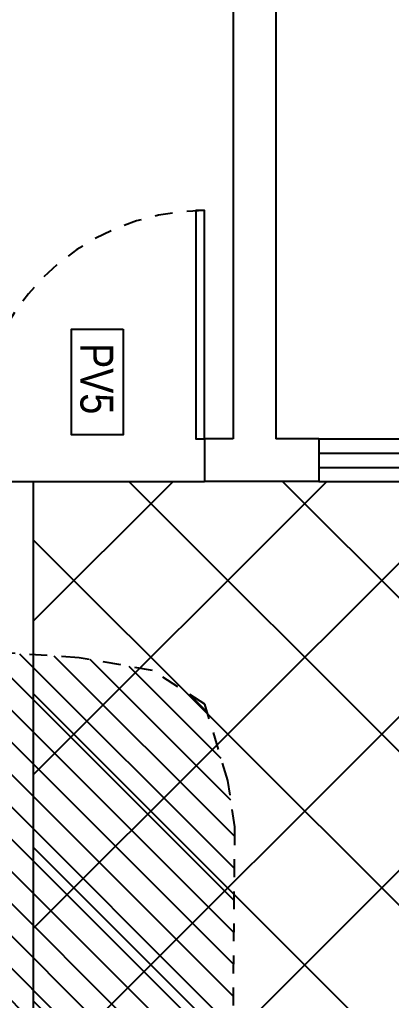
# Model space of a CAD drawing. Header units: millimetres. Extents: x 2993 to 6523, y 1057 to 2221.
# Drawn here: x 3017.41 to 3020.01, y 1134.68 to 1141.56 of the extents above; entities that cross this region are included whole.
import ezdxf
from ezdxf.enums import TextEntityAlignment as Align

# ---------------------------------------------------------------- set-up
doc = ezdxf.new("R2010")
doc.units = ezdxf.units.MM
doc.linetypes.add('HIDDEN2', pattern=[0.1875, 0.125, -0.0625])
doc.layers.add('AR-MOB', color=252, linetype='Continuous')
doc.styles.add('F2', font='ARIALN.TTF')

msp = doc.modelspace()

# ---------------------------------------------------------------- hatches: boundary and pattern name
at = {"layer": 'AR-MOB'}
h = msp.add_hatch(dxfattribs=at)
h.set_pattern_fill('ANSI37,_O', color=256, scale=0.24, angle=-90)
h.set_pattern_definition([(315, (998.3073, 11696.2544), (0.538815367, 0.538815367), []), (45, (998.3073, 11696.2544), (-0.538815367, 0.538815367), [])])
edge = h.paths.add_edge_path(flags=16)
edge.add_line((3019.1927, 1132.7057), (3019.1927, 1133.4641))
edge = h.paths.add_edge_path(flags=16)
edge.add_arc((3019.1927, 1133.2713), 0.1096, -90, 270)
edge = h.paths.add_edge_path(flags=16)
edge.add_line((3019, 1133.2713), (3019.3854, 1133.2713))
h.paths.add_polyline_path([(3019.8741, 1133.889), (3019.8741, 1132.0305), (3020.3267, 1132.0305), (3020.3267, 1133.889)], flags=24)
h.paths.add_polyline_path([(3019.4528, 1133.6035), (3019.4528, 1132.3159), (3019.8471, 1132.3159), (3019.8471, 1133.6035)], flags=24)
h.paths.add_polyline_path([(3024.7026, 1129.7229), (3023.9151, 1129.776), (3023.9959, 1130.3218), (3024.0276, 1131.0136), (3023.9903, 1131.7522), (3023.9098, 1132.5075), (3023.8916, 1134.8012), (3024.0296, 1135.6853), (3024.0296, 1136.4314), (3023.7772, 1137.1357), (3023.0848, 1137.3826), (3020.949, 1137.3508), (3020.5151, 1137.0595), (3020.339, 1136.1264), (3020.339, 1134.9628), (3020.4289, 1131.8232), (3020.1837, 1130.5604), (3020.4153, 1129.7229), (3017.5026, 1129.7229), (3017.5026, 1138.3229), (3024.7026, 1138.3229)])
h.paths.add_polyline_path([(3019.1731, 1133.1888), (3019.1731, 1132.6166), (3019.4942, 1132.6166), (3019.4942, 1133.1888)], flags=24)
h = msp.add_hatch(dxfattribs=at)
h.set_pattern_fill('_USER', color=256, scale=0.16, angle=-45, style=0, pattern_type=0)
h.set_pattern_definition([(315, (998.30729, 11696.25437), (0.113137085, 0.113137085), [])])
h.paths.add_polyline_path([(3018.1384, 1128.8117), (3018.6114, 1129.0453), (3018.8218, 1129.4469), (3018.9411, 1129.8335), (3018.885, 1131.1193), (3018.9017, 1132.2301), (3018.9004, 1132.799), (3018.8978, 1133.9078), (3019.1892, 1133.7811), (3019.2048, 1133.8573), (3018.9778, 1134.0706), (3018.9005, 1134.1993), (3018.9147, 1135.901), (3018.8653, 1136.2281), (3018.7043, 1136.7622), (3018.3367, 1136.9989), (3017.8242, 1137.0877), (3017.2719, 1137.1249), (3017.2721, 1137.1436), (3016.7198, 1137.1064), (3016.2073, 1137.0177), (3015.8397, 1136.781), (3015.6787, 1136.2468), (3015.6293, 1135.9198), (3015.6435, 1134.218), (3015.5662, 1134.0894), (3015.3392, 1133.8761), (3015.3548, 1133.7998), (3015.6462, 1133.9266), (3015.6436, 1132.8177), (3015.6423, 1132.2488), (3015.659, 1131.138), (3015.6029, 1129.8522), (3015.7222, 1129.4656), (3015.9326, 1129.064), (3016.4056, 1128.8304), (3017.1852, 1128.8293)])

# ---------------------------------------------------------------- linework, layer by layer
at = {"layer": 'AR-MOB', "linetype": 'Continuous'}
for p, q in [((3019.2026, 1143.4229), (3019.2026, 1138.6229)), ((3018.9026, 1143.0229), (3018.9026, 1138.6229)), ((3018.9026, 1138.6229), (3018.7026, 1138.6229)), ((3018.7026, 1138.6229), (3018.7026, 1138.3229)), ((3019.503, 1138.6229), (3019.2026, 1138.6229)), ((3019.503, 1138.6229), (3019.503, 1138.3229)), ((3019.503, 1138.3229), (3018.7026, 1138.3229))]:
    msp.add_line(p, q, dxfattribs=at)
at = {"layer": 'AR-MOB'}
for p, q in [((3019.503, 1138.6229), (3021.903, 1138.6229)), ((3019.503, 1138.5229), (3021.903, 1138.5229)), ((3019.503, 1138.4229), (3021.903, 1138.4229)), ((3017.1026, 1138.3229), (3018.7026, 1138.3229)), ((3017.5026, 1138.3229), (3017.4988, 1129.7229)), ((3019.503, 1138.3229), (3021.903, 1138.3229))]:
    msp.add_line(p, q, dxfattribs=at)
for points in [[(3018.7026, 1138.6229), (3018.7026, 1140.2229), (3018.6426, 1140.2229), (3018.6426, 1138.6229)], [(3018.1317, 1139.3917), (3018.1317, 1138.6503), (3017.7711, 1138.6503), (3017.7711, 1139.3917)]]:
    msp.add_lwpolyline(points, close=True, dxfattribs=at)
at = {"layer": 'AR-MOB', "linetype": 'HIDDEN2'}
msp.add_lwpolyline([(3017.1852, 1128.8293), (3018.1384, 1128.8117), (3018.6114, 1129.0453), (3018.8218, 1129.4469), (3018.9411, 1129.8335), (3018.885, 1131.1193), (3018.9017, 1132.2301), (3018.9004, 1132.799), (3018.8978, 1133.9078), (3019.1892, 1133.7811), (3019.2048, 1133.8573), (3018.9778, 1134.0706), (3018.9005, 1134.1993), (3018.9147, 1135.901), (3018.8653, 1136.2281), (3018.7043, 1136.7622), (3018.3367, 1136.9989), (3017.8242, 1137.0877), (3017.2719, 1137.1249)], dxfattribs=at)
msp.add_arc((3018.7026, 1138.6229), 1.6, 90, 180, dxfattribs=at)

# ---------------------------------------------------------------- texts
at = {"layer": 'AR-MOB', "linetype": 'Continuous', "style": 'F2'}
msp.add_text('PV5', height=0.23079, rotation=270, dxfattribs=at).set_placement((3018.0637, 1139.2944), align=Align.TOP_LEFT)

doc.saveas('drawing.dxf')
